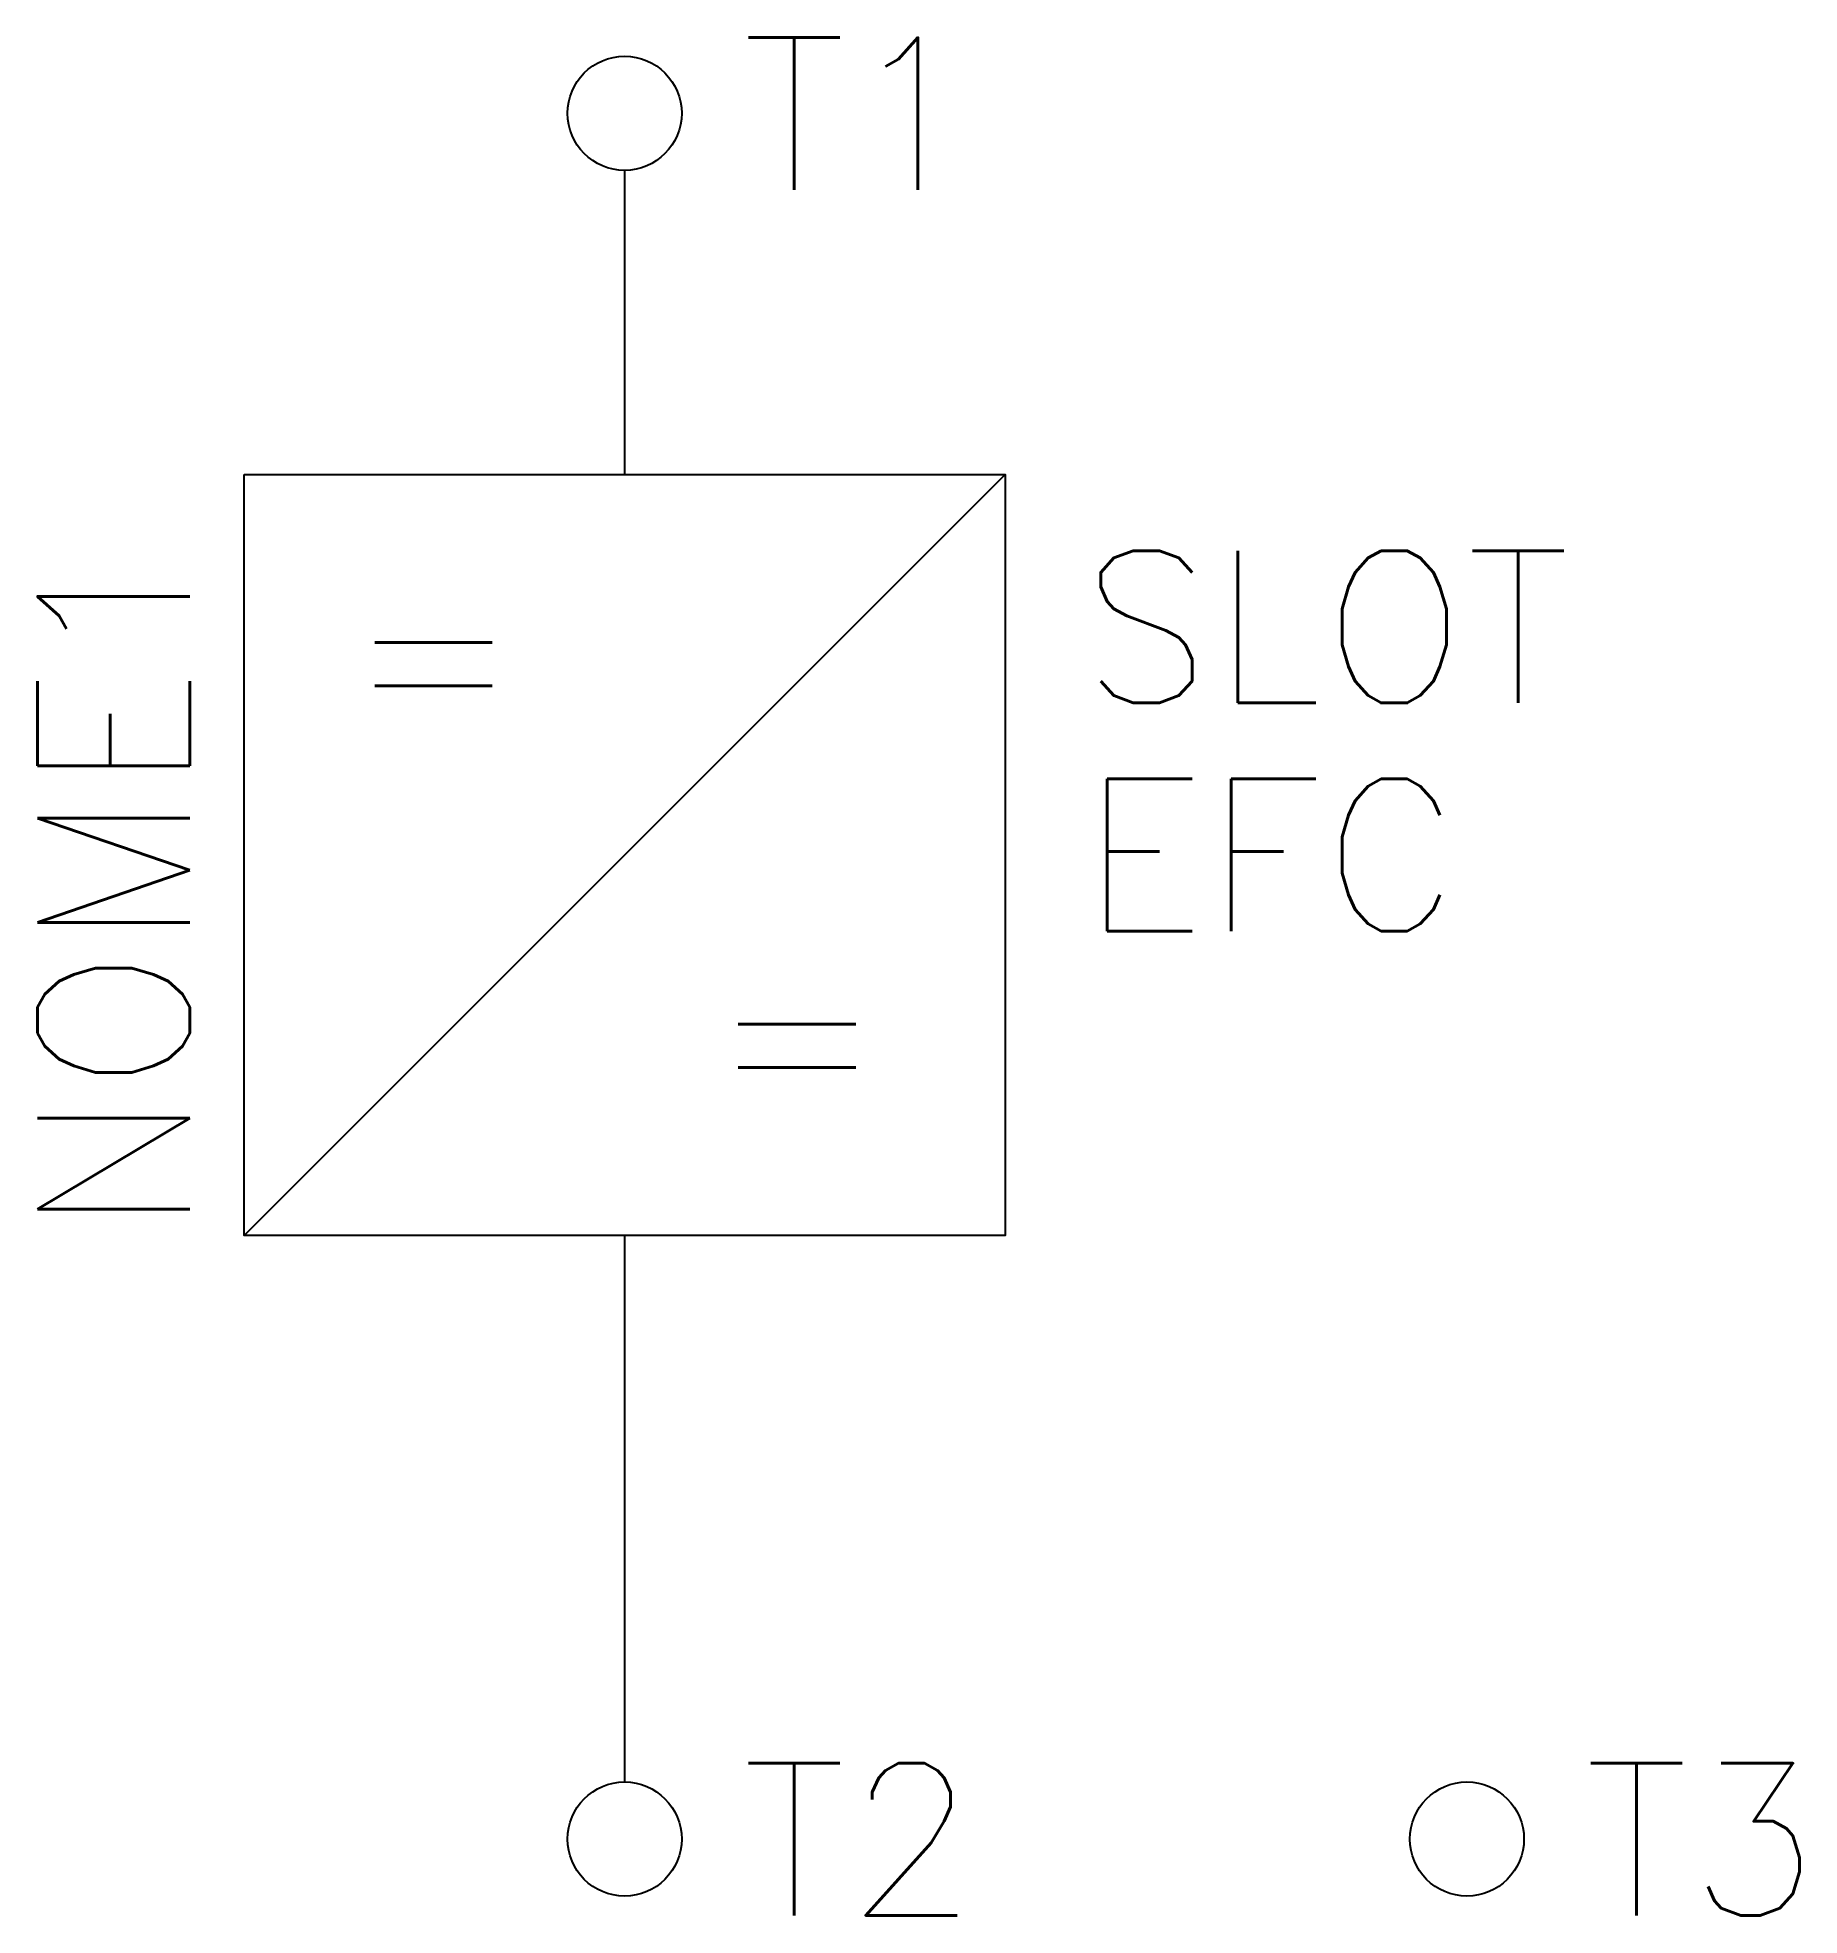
# Model space of a CAD drawing. Extents: x 242.4 to 265.6, y 166.9 to 191.5.
import ezdxf
from ezdxf.enums import TextEntityAlignment as Align

# ---------------------------------------------------------------- set-up
doc = ezdxf.new("R2010")
doc.units = 0
doc.header["$MEASUREMENT"] = 0
doc.layers.get('0').update_dxf_attribs({"linetype": 'CONTINUOUS'})
doc.styles.add('ROMANS', font='romans')

# ---------------------------------------------------------------- blocks, each defined once
blk = doc.blocks.new('A$C34FA7A31')
at = {"color": 0, "linetype": 'Continuous', "style": 'ROMANS'}
for p in [(1.373, -2.348), (6.151, -7.366)]:
    blk.add_text('=', height=2, dxfattribs=at).set_placement(p, align=Align.MIDDLE_LEFT)

msp = doc.modelspace()

# ---------------------------------------------------------------- linework, layer by layer
at = {"linetype": 'Continuous'}
for p, q in [((250.122, 189.797), (250.122, 185.797)), ((245.122, 175.797), (255.122, 185.797)), ((250.122, 175.797), (250.122, 168.612))]:
    msp.add_line(p, q, dxfattribs=at)
msp.add_lwpolyline([(245.122, 185.797), (255.122, 185.797), (255.122, 175.797), (245.122, 175.797)], close=True, dxfattribs=at)
for centre in [(250.122, 190.547), (250.122, 167.862), (261.192, 167.862)]:
    msp.add_circle(centre, 0.75, dxfattribs=at)

# ---------------------------------------------------------------- block references
msp.add_blockref('A$C34FA7A31', (245.122, 185.797))

# ---------------------------------------------------------------- texts
at = {"lineweight": -3, "style": 'ROMANS'}
for tag, text, p in [('T1', 'T1', (251.663, 190.543)), ('EFC', '', (256.122, 180.797)), ('T2', 'T2', (251.663, 167.858)), ('T3', 'T3', (262.733, 167.858))]:
    msp.add_attdef(tag, text=text, height=2, dxfattribs=at).set_placement(p, align=Align.MIDDLE_LEFT)
at = {"lineweight": -3, "style": 'ROMANS', "flags": 1}
msp.add_attdef('SLOT', text='', height=2, dxfattribs=at).set_placement((256.122, 183.797), align=Align.MIDDLE_LEFT)
msp.add_attdef('NOME1', text='', height=2, rotation=90, dxfattribs=at).set_placement((243.407, 175.797), align=Align.MIDDLE_LEFT)

doc.saveas('drawing.dxf')
